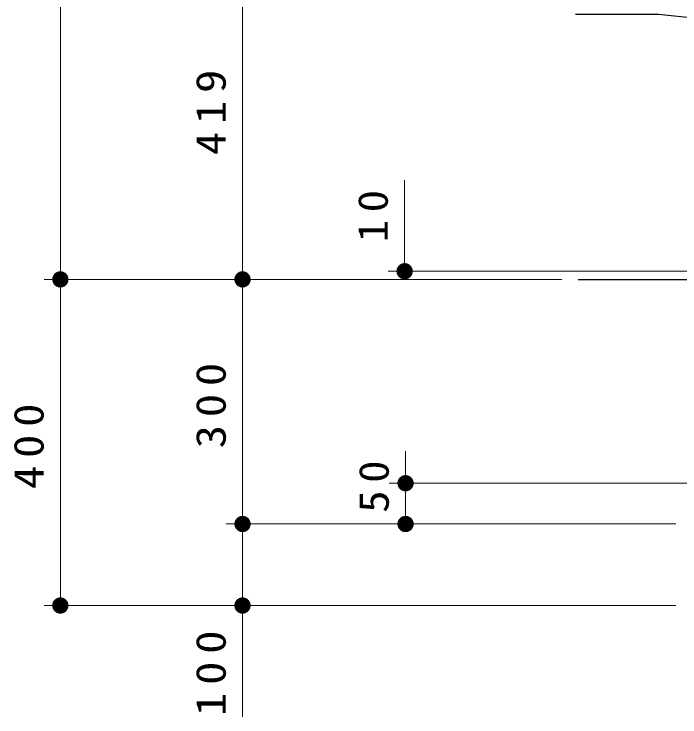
# Model space of a CAD drawing. Units: millimetres on the paper, scale 1:20. Extents: x -365 to 10, y -38 to 257.
# Drawn here: x -145.27 to -104.43, y 72.96 to 116.07 of the extents above; entities that cross this region are included whole.
import ezdxf

# ---------------------------------------------------------------- set-up
doc = ezdxf.new("R2010")
doc.units = ezdxf.units.MM
doc.layers.add('LY_1', color=7, linetype='Continuous', lineweight=25)
doc.styles.add('ＭＳ ゴシック', font='')
doc.styles.get('ＭＳ ゴシック').set_extended_font_data('MS Gothic')

# ---------------------------------------------------------------- blocks, each defined once
blk = doc.blocks.new('filled_dot')
at = {"color": 0, "linetype": 'Continuous', "lineweight": -2, "const_width": 1.25}
blk.add_lwpolyline([(-0.625, 0, 1), (0.625, 0, 1)], format="xyb", close=True, dxfattribs=at)

msp = doc.modelspace()

# ---------------------------------------------------------------- linework, layer by layer
at = {"layer": 'LY_1', "lineweight": 13}
for p, q in [((-142.432, 99.795), (-142.432, 139.799)), ((-131.259, 99.795), (-131.259, 120.745)), ((-121.317, 99.795), (-121.317, 105.877)), ((-101.68, 100.295), (-122.317, 100.295)), ((-111.682, 99.795), (-143.432, 99.795)), ((-142.432, 79.795), (-142.432, 99.795)), ((-111.682, 99.795), (-132.259, 99.795)), ((-131.259, 84.795), (-131.259, 99.795)), ((-121.259, 84.795), (-121.259, 89.267)), ((-95.895, 87.295), (-122.259, 87.295)), ((-104.68, 84.795), (-132.259, 84.795)), ((-131.259, 72.963), (-131.259, 84.795)), ((-104.68, 79.795), (-143.432, 79.795))]:
    msp.add_line(p, q, dxfattribs=at)
at = {"layer": 'LY_1'}
for p, q in [((-110.828, 116.065), (-105.747, 116.065)), ((-105.747, 116.065), (-94.895, 114.892))]:
    msp.add_line(p, q, dxfattribs=at)
at = {"layer": 'LY_1', "color": 4}
msp.add_line((-110.682, 99.795), (-101.18, 99.795), dxfattribs=at)

# ---------------------------------------------------------------- block references
at = {"layer": 'LY_1', "lineweight": 13, "xscale": 0.4, "yscale": 0.4}
for p, rotation in [((-121.317, 100.295), 270), ((-142.432, 99.795), 270), ((-131.259, 99.795), 90), ((-131.259, 99.795), 270), ((-121.259, 87.295), 270), ((-131.259, 84.795), 270), ((-121.259, 84.795), 90), ((-142.432, 79.795), 90), ((-131.259, 79.795), 90)]:
    msp.add_blockref('filled_dot', p, dxfattribs=dict(at, rotation=rotation))

# ---------------------------------------------------------------- texts
at = {"layer": 'LY_1', "char_height": 1.833, "attachment_point": 8, "rotation": 90, "style": 'ＭＳ ゴシック'}
for s, insert in [('\\T1.33;\\W1.15;419', (-132.259, 110.27)), ('\\T1.34;\\W1.1;10', (-122.317, 103.908)), ('\\T1.33;\\W1.15;300', (-132.259, 92.295)), ('\\T1.33;\\W1.15;400', (-143.432, 89.795)), ('\\T1.34;\\W1.1;50', (-122.259, 87.319)), ('\\T1.33;\\W1.15;100', (-132.259, 75.88))]:
    msp.add_mtext(s, dxfattribs=dict(at, insert=insert))

doc.saveas('drawing.dxf')
